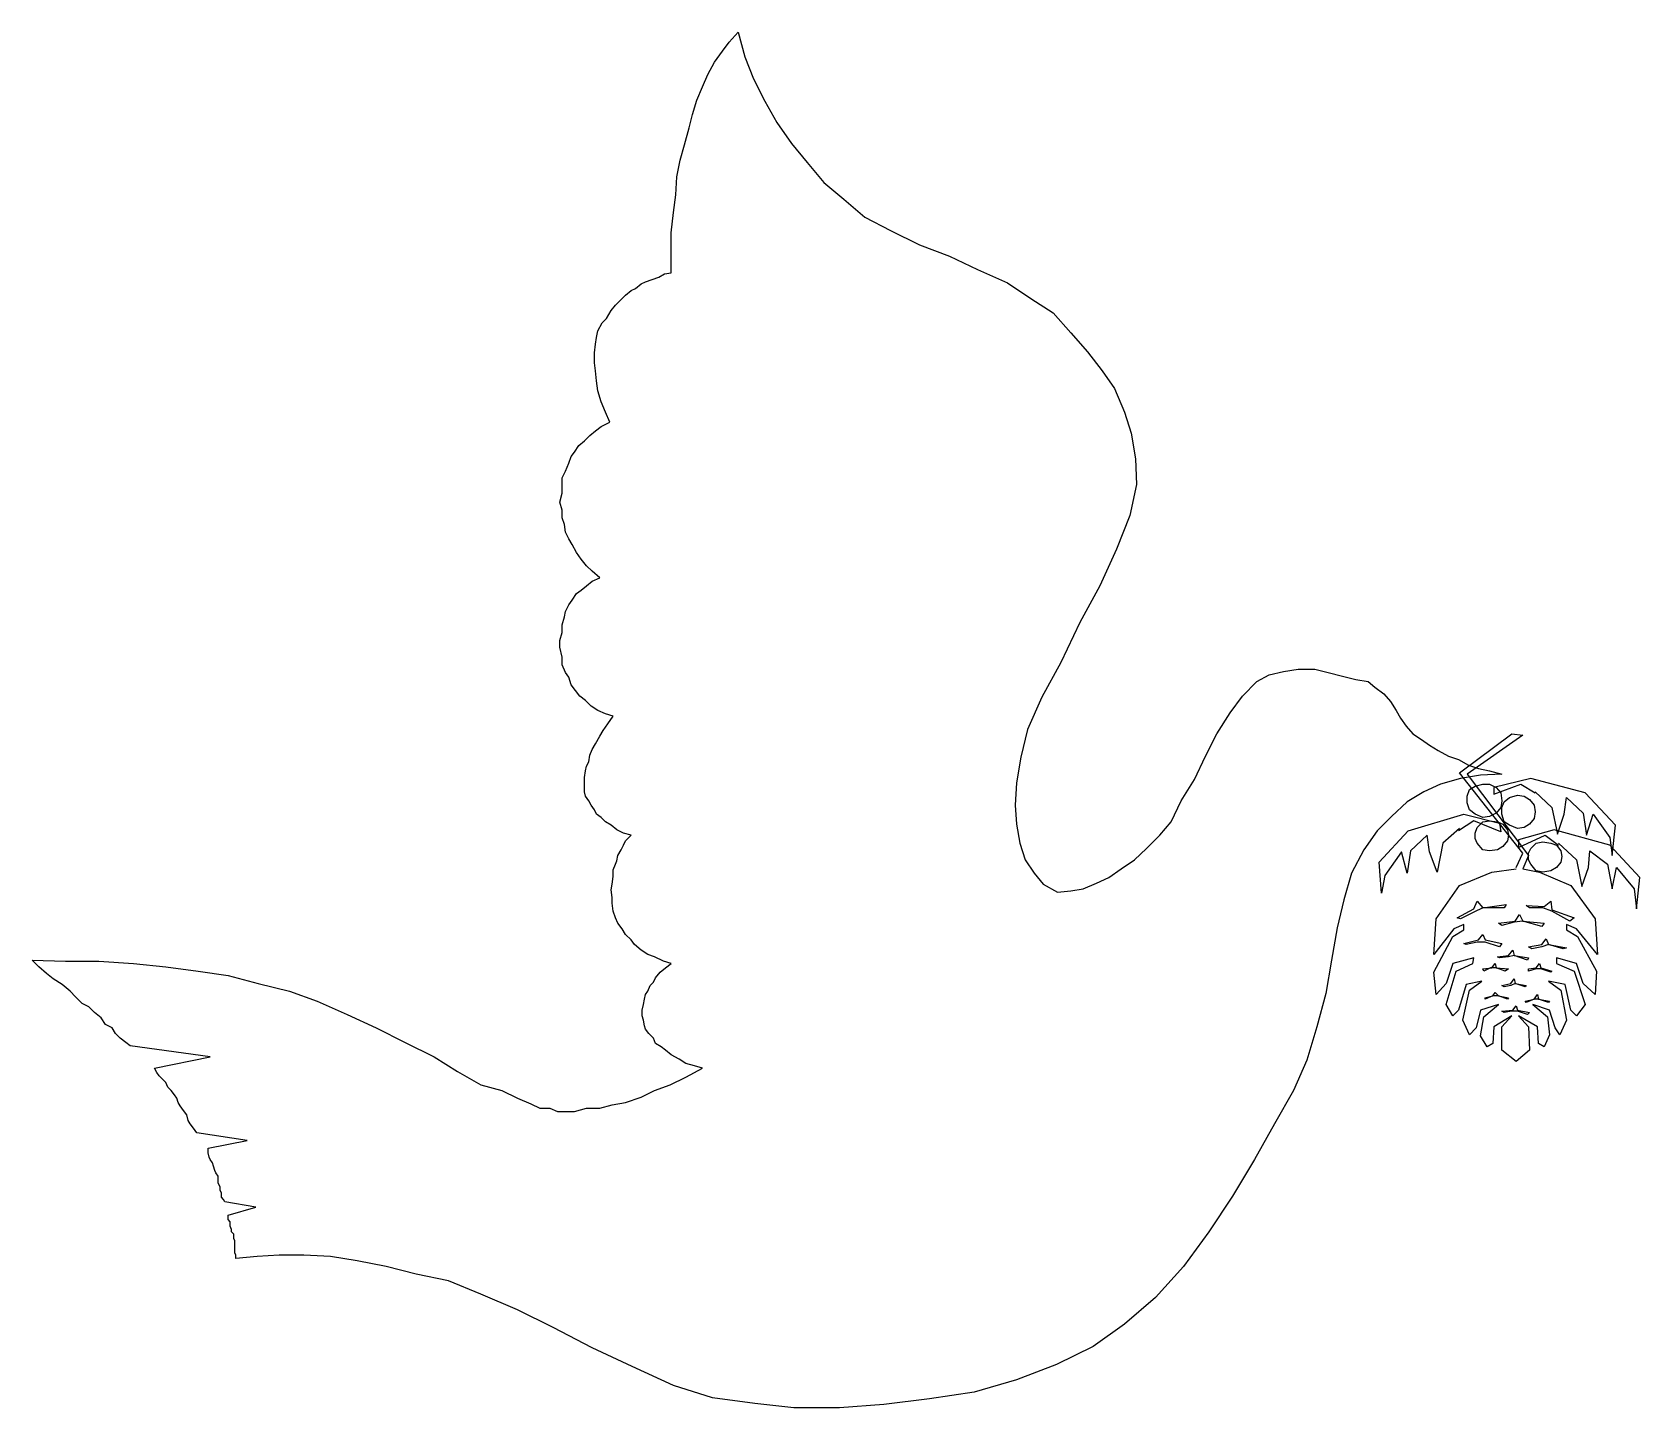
# Model space of a CAD drawing. Extents: x 6.7 to 14.34, y 11.57 to 18.11.
import ezdxf

# ---------------------------------------------------------------- set-up
doc = ezdxf.new("R2010")
doc.units = 0
doc.header["$LTSCALE"] = 0.529101
doc.layers.add('COUCHE1', color=7, linetype='CONTINUOUS')

msp = doc.modelspace()

# ---------------------------------------------------------------- linework, layer by layer
at = {"layer": 'COUCHE1', "linetype": 'CONTINUOUS'}
for points in [[(9.73545, 16.962963), (9.73545, 17.05291), (9.73545, 17.153439), (9.746032, 17.248677), (9.756614, 17.333333), (9.761905, 17.417989), (9.777778, 17.497354), (9.798942, 17.571429), (9.820106, 17.650794), (9.835979, 17.714286), (9.857143, 17.783069), (9.883598, 17.846561), (9.910053, 17.904762), (9.941799, 17.962963), (9.978836, 18.015873), (10.010582, 18.058201), (10.05291, 18.10582)], [(10.05291, 18.10582), (10.084656, 17.989418), (10.126984, 17.883598), (10.179894, 17.777778), (10.238095, 17.677249), (10.306878, 17.57672), (10.380952, 17.486772), (10.460317, 17.391534), (10.555556, 17.312169), (10.656085, 17.227513), (10.777778, 17.164021), (10.915344, 17.095238), (11.058201, 17.042328), (11.190476, 16.978836), (11.333333, 16.915344), (11.444444, 16.84127), (11.550265, 16.772487)], [(9.444444, 16.253968), (9.42328, 16.301587), (9.402116, 16.349206), (9.386243, 16.402116), (9.380952, 16.449735), (9.375661, 16.497354), (9.37037, 16.534392), (9.37037, 16.582011), (9.375661, 16.624339), (9.380952, 16.656085), (9.386243, 16.687831), (9.407407, 16.724868), (9.428571, 16.746032), (9.449735, 16.783069), (9.470899, 16.809524), (9.492063, 16.830688), (9.518519, 16.857143), (9.544974, 16.878307), (9.566138, 16.888889), (9.592593, 16.910053), (9.613757, 16.920635), (9.645503, 16.931217), (9.677249, 16.941799), (9.703704, 16.957672), (9.73545, 16.962963)], [(11.550265, 16.772487), (11.634921, 16.677249), (11.714286, 16.587302), (11.783069, 16.497354), (11.84127, 16.412698), (11.888889, 16.301587), (11.920635, 16.201058), (11.941799, 16.079365), (11.94709, 15.957672)], [(9.396825, 15.513228), (9.359788, 15.544974), (9.333333, 15.571429), (9.306878, 15.603175), (9.285714, 15.634921), (9.26455, 15.671958), (9.248677, 15.698413), (9.232804, 15.730159), (9.227513, 15.767196), (9.216931, 15.798942), (9.216931, 15.835979), (9.206349, 15.873016), (9.216931, 15.915344), (9.216931, 15.94709), (9.216931, 15.989418), (9.232804, 16.021164), (9.248677, 16.058201), (9.259259, 16.089947), (9.275132, 16.111111), (9.296296, 16.142857), (9.322751, 16.164021), (9.349206, 16.190476), (9.375661, 16.21164), (9.402116, 16.232804), (9.444444, 16.253968)], [(11.94709, 15.957672), (11.915344, 15.809524), (11.851852, 15.650794), (11.772487, 15.47619), (11.677249, 15.301587), (11.587302, 15.111111), (11.497354, 14.94709), (11.428571, 14.793651), (11.396825, 14.661376), (11.375661, 14.539683), (11.37037, 14.433862), (11.375661, 14.343915), (11.391534, 14.253968), (11.417989, 14.174603), (11.460317, 14.111111), (11.502646, 14.058201), (11.571429, 14.021164)], [(9.460317, 14.857143), (9.42328, 14.867725), (9.386243, 14.883598), (9.354497, 14.904762), (9.328042, 14.931217), (9.301587, 14.952381), (9.280423, 14.978836), (9.259259, 15.005291), (9.248677, 15.042328), (9.232804, 15.063492), (9.216931, 15.100529), (9.216931, 15.137566), (9.206349, 15.185185), (9.206349, 15.216931), (9.216931, 15.253968), (9.216931, 15.291005), (9.227513, 15.328042), (9.232804, 15.354497), (9.248677, 15.386243), (9.26455, 15.407407), (9.285714, 15.439153), (9.306878, 15.455026), (9.333333, 15.47619), (9.359788, 15.497354), (9.396825, 15.513228)], [(12.518519, 15.021164), (12.57672, 15.05291), (12.645503, 15.068783), (12.714286, 15.079365), (12.793651, 15.079365), (12.857143, 15.063492), (12.925926, 15.047619), (12.989418, 15.031746), (13.047619, 15.021164)], [(11.571429, 14.021164), (11.634921, 14.026455), (11.693122, 14.037037), (11.756614, 14.063492), (11.814815, 14.089947), (11.873016, 14.132275), (11.936508, 14.174603), (11.994709, 14.227513), (12.058201, 14.291005), (12.111111, 14.354497), (12.15873, 14.455026), (12.222222, 14.555556), (12.275132, 14.666667), (12.328042, 14.772487), (12.391534, 14.873016), (12.449735, 14.952381), (12.518519, 15.021164)], [(13.047619, 15.021164), (13.079365, 14.994709), (13.121693, 14.962963), (13.153439, 14.925926), (13.179894, 14.883598), (13.201058, 14.846561), (13.227513, 14.809524), (13.259259, 14.772487), (13.301587, 14.746032), (13.338624, 14.719577), (13.380952, 14.693122), (13.428571, 14.666667), (13.47619, 14.650794), (13.52381, 14.624339), (13.571429, 14.608466), (13.624339, 14.597884), (13.68254, 14.582011)], [(9.544974, 14.291005), (9.507937, 14.301587), (9.47619, 14.31746), (9.449735, 14.338624), (9.42328, 14.354497), (9.402116, 14.375661), (9.380952, 14.391534), (9.37037, 14.412698), (9.354497, 14.433862), (9.343915, 14.455026), (9.328042, 14.47619), (9.322751, 14.497354), (9.322751, 14.518519), (9.322751, 14.539683), (9.322751, 14.566138), (9.328042, 14.597884), (9.333333, 14.619048), (9.343915, 14.640212), (9.349206, 14.671958), (9.359788, 14.698413), (9.375661, 14.724868), (9.396825, 14.761905), (9.412698, 14.78836), (9.433862, 14.820106), (9.460317, 14.857143)], [(13.751323, 14.137566), (13.783069, 14.206349), (13.481481, 14.587302), (13.730159, 14.772487), (13.783069, 14.767196), (13.518519, 14.582011), (13.809524, 14.195767), (13.783069, 14.132275), (13.862434, 14.116402), (14.010582, 14.05291), (14.126984, 13.89418), (14.137566, 13.724868), (14.037037, 13.846561), (13.989418, 13.867725), (13.989418, 13.84127), (14.042328, 13.809524), (14.132275, 13.645503), (14.126984, 13.534392), (14.068783, 13.587302), (14.037037, 13.68254), (13.941799, 13.708995), (13.941799, 13.68254), (14.026455, 13.645503), (14.079365, 13.486772), (14.037037, 13.433862), (14.010582, 13.460317), (13.984127, 13.582011), (13.904762, 13.597884), (13.962963, 13.555556), (13.989418, 13.412698), (13.957672, 13.343915), (13.936508, 13.375661), (13.910053, 13.460317), (13.830688, 13.486772), (13.899471, 13.428571), (13.910053, 13.343915), (13.883598, 13.285714), (13.857143, 13.301587), (13.851852, 13.380952), (13.761905, 13.433862), (13.809524, 13.380952), (13.814815, 13.269841), (13.751323, 13.216931)], [(13.751323, 14.137566), (13.783069, 14.206349), (13.481481, 14.587302), (13.730159, 14.772487), (13.783069, 14.767196), (13.518519, 14.582011), (13.809524, 14.195767), (13.783069, 14.132275), (13.862434, 14.116402), (14.010582, 14.05291), (14.126984, 13.89418), (14.137566, 13.724868), (14.037037, 13.846561), (13.989418, 13.867725), (13.989418, 13.84127), (14.042328, 13.809524), (14.132275, 13.645503), (14.126984, 13.534392), (14.068783, 13.587302), (14.037037, 13.68254), (13.941799, 13.708995), (13.941799, 13.68254), (14.026455, 13.645503), (14.079365, 13.486772), (14.037037, 13.433862), (14.010582, 13.460317), (13.984127, 13.582011), (13.904762, 13.597884), (13.962963, 13.555556), (13.989418, 13.412698), (13.957672, 13.343915), (13.936508, 13.375661), (13.910053, 13.460317), (13.830688, 13.486772), (13.899471, 13.428571), (13.910053, 13.343915), (13.883598, 13.285714), (13.857143, 13.301587), (13.851852, 13.380952), (13.761905, 13.433862), (13.809524, 13.380952), (13.814815, 13.269841), (13.751323, 13.216931)], [(13.751323, 14.137566), (13.783069, 14.206349), (13.481481, 14.587302), (13.730159, 14.772487), (13.783069, 14.767196), (13.518519, 14.582011), (13.809524, 14.195767), (13.783069, 14.132275), (13.862434, 14.116402), (14.010582, 14.05291), (14.126984, 13.89418), (14.137566, 13.724868), (14.037037, 13.846561), (13.989418, 13.867725), (13.989418, 13.84127), (14.042328, 13.809524), (14.132275, 13.645503), (14.126984, 13.534392), (14.068783, 13.587302), (14.037037, 13.68254), (13.941799, 13.708995), (13.941799, 13.68254), (14.026455, 13.645503), (14.079365, 13.486772), (14.037037, 13.433862), (14.010582, 13.460317), (13.984127, 13.582011), (13.904762, 13.597884), (13.962963, 13.555556), (13.989418, 13.412698), (13.957672, 13.343915), (13.936508, 13.375661), (13.910053, 13.460317), (13.830688, 13.486772), (13.899471, 13.428571), (13.910053, 13.343915), (13.883598, 13.285714), (13.857143, 13.301587), (13.851852, 13.380952), (13.761905, 13.433862), (13.809524, 13.380952), (13.814815, 13.269841), (13.751323, 13.216931)], [(13.751323, 14.137566), (13.783069, 14.206349), (13.481481, 14.587302), (13.730159, 14.772487), (13.783069, 14.767196), (13.518519, 14.582011), (13.809524, 14.195767), (13.783069, 14.132275), (13.862434, 14.116402), (14.010582, 14.05291), (14.126984, 13.89418), (14.137566, 13.724868), (14.037037, 13.846561), (13.989418, 13.867725), (13.989418, 13.84127), (14.042328, 13.809524), (14.132275, 13.645503), (14.126984, 13.534392), (14.068783, 13.587302), (14.037037, 13.68254), (13.941799, 13.708995), (13.941799, 13.68254), (14.026455, 13.645503), (14.079365, 13.486772), (14.037037, 13.433862), (14.010582, 13.460317), (13.984127, 13.582011), (13.904762, 13.597884), (13.962963, 13.555556), (13.989418, 13.412698), (13.957672, 13.343915), (13.936508, 13.375661), (13.910053, 13.460317), (13.830688, 13.486772), (13.899471, 13.428571), (13.910053, 13.343915), (13.883598, 13.285714), (13.857143, 13.301587), (13.851852, 13.380952), (13.761905, 13.433862), (13.809524, 13.380952), (13.814815, 13.269841), (13.751323, 13.216931)], [(13.68254, 14.582011), (13.582011, 14.57672), (13.486772, 14.560847), (13.391534, 14.534392), (13.312169, 14.497354), (13.232804, 14.449735), (13.15873, 14.380952), (13.089947, 14.312169), (13.026455, 14.222222), (12.968254, 14.111111), (12.931217, 13.984127), (12.899471, 13.851852), (12.873016, 13.698413), (12.846561, 13.539683), (12.804233, 13.380952), (12.756614, 13.222222), (12.693122, 13.079365)], [(13.68254, 14.455026), (13.677249, 14.42328), (13.656085, 14.396825), (13.624339, 14.380952), (13.592593, 14.375661), (13.555556, 14.391534), (13.529101, 14.412698), (13.518519, 14.444444), (13.518519, 14.47619), (13.529101, 14.507937), (13.555556, 14.52381), (13.592593, 14.534392), (13.624339, 14.534392), (13.656085, 14.518519), (13.677249, 14.492063), (13.68254, 14.455026)], [(13.68254, 14.455026), (13.677249, 14.42328), (13.656085, 14.396825), (13.624339, 14.380952), (13.592593, 14.375661), (13.555556, 14.391534), (13.529101, 14.412698), (13.518519, 14.444444), (13.518519, 14.47619), (13.529101, 14.507937), (13.555556, 14.52381), (13.592593, 14.534392), (13.624339, 14.534392), (13.656085, 14.518519), (13.677249, 14.492063), (13.68254, 14.455026)], [(13.68254, 14.455026), (13.677249, 14.42328), (13.656085, 14.396825), (13.624339, 14.380952), (13.592593, 14.375661), (13.555556, 14.391534), (13.529101, 14.412698), (13.518519, 14.444444), (13.518519, 14.47619), (13.529101, 14.507937), (13.555556, 14.52381), (13.592593, 14.534392), (13.624339, 14.534392), (13.656085, 14.518519), (13.677249, 14.492063), (13.68254, 14.455026)], [(13.68254, 14.455026), (13.677249, 14.42328), (13.656085, 14.396825), (13.624339, 14.380952), (13.592593, 14.375661), (13.555556, 14.391534), (13.529101, 14.412698), (13.518519, 14.444444), (13.518519, 14.47619), (13.529101, 14.507937), (13.555556, 14.52381), (13.592593, 14.534392), (13.624339, 14.534392), (13.656085, 14.518519), (13.677249, 14.492063), (13.68254, 14.455026)], [(13.84127, 14.497354), (13.920635, 14.42328), (13.94709, 14.296296), (13.978836, 14.391534), (13.989418, 14.470899), (14.068783, 14.396825), (14.084656, 14.291005), (14.116402, 14.391534), (14.195767, 14.280423), (14.206349, 14.195767), (14.222222, 14.338624), (14.079365, 14.492063), (13.820106, 14.560847), (13.645503, 14.518519), (13.645503, 14.486772), (13.772487, 14.534392), (13.84127, 14.492063)], [(13.84127, 14.497354), (13.920635, 14.42328), (13.94709, 14.296296), (13.978836, 14.391534), (13.989418, 14.470899), (14.068783, 14.396825), (14.084656, 14.291005), (14.116402, 14.391534), (14.195767, 14.280423), (14.206349, 14.195767), (14.222222, 14.338624), (14.079365, 14.492063), (13.820106, 14.560847), (13.645503, 14.518519), (13.645503, 14.486772), (13.772487, 14.534392), (13.84127, 14.492063)], [(13.84127, 14.497354), (13.920635, 14.42328), (13.94709, 14.296296), (13.978836, 14.391534), (13.989418, 14.470899), (14.068783, 14.396825), (14.084656, 14.291005), (14.116402, 14.391534), (14.195767, 14.280423), (14.206349, 14.195767), (14.222222, 14.338624), (14.079365, 14.492063), (13.820106, 14.560847), (13.645503, 14.518519), (13.645503, 14.486772), (13.772487, 14.534392), (13.84127, 14.492063)], [(13.84127, 14.497354), (13.920635, 14.42328), (13.94709, 14.296296), (13.978836, 14.391534), (13.989418, 14.470899), (14.068783, 14.396825), (14.084656, 14.291005), (14.116402, 14.391534), (14.195767, 14.280423), (14.206349, 14.195767), (14.222222, 14.338624), (14.079365, 14.492063), (13.820106, 14.560847), (13.645503, 14.518519), (13.645503, 14.486772), (13.772487, 14.534392), (13.84127, 14.492063)], [(13.84127, 14.402116), (13.835979, 14.37037), (13.814815, 14.343915), (13.78836, 14.328042), (13.756614, 14.322751), (13.719577, 14.338624), (13.693122, 14.354497), (13.68254, 14.391534), (13.68254, 14.42328), (13.693122, 14.449735), (13.719577, 14.470899), (13.756614, 14.481481), (13.78836, 14.47619), (13.814815, 14.460317), (13.835979, 14.433862), (13.84127, 14.402116)], [(13.84127, 14.402116), (13.835979, 14.37037), (13.814815, 14.343915), (13.78836, 14.328042), (13.756614, 14.322751), (13.719577, 14.338624), (13.693122, 14.354497), (13.68254, 14.391534), (13.68254, 14.42328), (13.693122, 14.449735), (13.719577, 14.470899), (13.756614, 14.481481), (13.78836, 14.47619), (13.814815, 14.460317), (13.835979, 14.433862), (13.84127, 14.402116)], [(13.84127, 14.402116), (13.835979, 14.37037), (13.814815, 14.343915), (13.78836, 14.328042), (13.756614, 14.322751), (13.719577, 14.338624), (13.693122, 14.354497), (13.68254, 14.391534), (13.68254, 14.42328), (13.693122, 14.449735), (13.719577, 14.470899), (13.756614, 14.481481), (13.78836, 14.47619), (13.814815, 14.460317), (13.835979, 14.433862), (13.84127, 14.402116)], [(13.84127, 14.402116), (13.835979, 14.37037), (13.814815, 14.343915), (13.78836, 14.328042), (13.756614, 14.322751), (13.719577, 14.338624), (13.693122, 14.354497), (13.68254, 14.391534), (13.68254, 14.42328), (13.693122, 14.449735), (13.719577, 14.470899), (13.756614, 14.481481), (13.78836, 14.47619), (13.814815, 14.460317), (13.835979, 14.433862), (13.84127, 14.402116)], [(13.481481, 14.322751), (13.402116, 14.253968), (13.375661, 14.116402), (13.338624, 14.21164), (13.328042, 14.291005), (13.248677, 14.216931), (13.232804, 14.111111), (13.206349, 14.21164), (13.126984, 14.100529), (13.111111, 14.015873), (13.100529, 14.164021), (13.238095, 14.312169), (13.502646, 14.391534), (13.671958, 14.349206), (13.677249, 14.306878), (13.550265, 14.359788), (13.47619, 14.312169)], [(13.481481, 14.322751), (13.402116, 14.253968), (13.375661, 14.116402), (13.338624, 14.21164), (13.328042, 14.291005), (13.248677, 14.216931), (13.232804, 14.111111), (13.206349, 14.21164), (13.126984, 14.100529), (13.111111, 14.015873), (13.100529, 14.164021), (13.238095, 14.312169), (13.502646, 14.391534), (13.671958, 14.349206), (13.677249, 14.306878), (13.550265, 14.359788), (13.47619, 14.312169)], [(13.481481, 14.322751), (13.402116, 14.253968), (13.375661, 14.116402), (13.338624, 14.21164), (13.328042, 14.291005), (13.248677, 14.216931), (13.232804, 14.111111), (13.206349, 14.21164), (13.126984, 14.100529), (13.111111, 14.015873), (13.100529, 14.164021), (13.238095, 14.312169), (13.502646, 14.391534), (13.671958, 14.349206), (13.677249, 14.306878), (13.550265, 14.359788), (13.47619, 14.312169)], [(13.481481, 14.322751), (13.402116, 14.253968), (13.375661, 14.116402), (13.338624, 14.21164), (13.328042, 14.291005), (13.248677, 14.216931), (13.232804, 14.111111), (13.206349, 14.21164), (13.126984, 14.100529), (13.111111, 14.015873), (13.100529, 14.164021), (13.238095, 14.312169), (13.502646, 14.391534), (13.671958, 14.349206), (13.677249, 14.306878), (13.550265, 14.359788), (13.47619, 14.312169)], [(9.73545, 13.68254), (9.698413, 13.693122), (9.656085, 13.714286), (9.624339, 13.724868), (9.592593, 13.746032), (9.560847, 13.772487), (9.544974, 13.793651), (9.518519, 13.820106), (9.502646, 13.846561), (9.481481, 13.873016), (9.470899, 13.899471), (9.460317, 13.931217), (9.455026, 13.968254), (9.455026, 13.994709), (9.449735, 14.031746), (9.455026, 14.058201), (9.460317, 14.095238), (9.460317, 14.126984), (9.470899, 14.153439), (9.47619, 14.169312), (9.481481, 14.195767), (9.497354, 14.222222), (9.507937, 14.243386), (9.518519, 14.26455), (9.544974, 14.291005)], [(13.714286, 14.291005), (13.708995, 14.26455), (13.687831, 14.238095), (13.661376, 14.222222), (13.624339, 14.216931), (13.592593, 14.222222), (13.566138, 14.253968), (13.555556, 14.275132), (13.555556, 14.301587), (13.566138, 14.328042), (13.592593, 14.354497), (13.624339, 14.359788), (13.661376, 14.354497), (13.687831, 14.343915), (13.708995, 14.31746), (13.714286, 14.291005)], [(13.714286, 14.291005), (13.708995, 14.26455), (13.687831, 14.238095), (13.661376, 14.222222), (13.624339, 14.216931), (13.592593, 14.222222), (13.566138, 14.253968), (13.555556, 14.275132), (13.555556, 14.301587), (13.566138, 14.328042), (13.592593, 14.354497), (13.624339, 14.359788), (13.661376, 14.354497), (13.687831, 14.343915), (13.708995, 14.31746), (13.714286, 14.291005)], [(13.714286, 14.291005), (13.708995, 14.26455), (13.687831, 14.238095), (13.661376, 14.222222), (13.624339, 14.216931), (13.592593, 14.222222), (13.566138, 14.253968), (13.555556, 14.275132), (13.555556, 14.301587), (13.566138, 14.328042), (13.592593, 14.354497), (13.624339, 14.359788), (13.661376, 14.354497), (13.687831, 14.343915), (13.708995, 14.31746), (13.714286, 14.291005)], [(13.714286, 14.291005), (13.708995, 14.26455), (13.687831, 14.238095), (13.661376, 14.222222), (13.624339, 14.216931), (13.592593, 14.222222), (13.566138, 14.253968), (13.555556, 14.275132), (13.555556, 14.301587), (13.566138, 14.328042), (13.592593, 14.354497), (13.624339, 14.359788), (13.661376, 14.354497), (13.687831, 14.343915), (13.708995, 14.31746), (13.714286, 14.291005)], [(13.952381, 14.253968), (14.037037, 14.174603), (14.063492, 14.047619), (14.095238, 14.137566), (14.100529, 14.216931), (14.185185, 14.153439), (14.206349, 14.037037), (14.227513, 14.137566), (14.312169, 14.037037), (14.322751, 13.941799), (14.338624, 14.089947), (14.195767, 14.243386), (13.931217, 14.31746), (13.761905, 14.269841), (13.761905, 14.232804), (13.888889, 14.291005), (13.952381, 14.243386)], [(13.952381, 14.253968), (14.037037, 14.174603), (14.063492, 14.047619), (14.095238, 14.137566), (14.100529, 14.216931), (14.185185, 14.153439), (14.206349, 14.037037), (14.227513, 14.137566), (14.312169, 14.037037), (14.322751, 13.941799), (14.338624, 14.089947), (14.195767, 14.243386), (13.931217, 14.31746), (13.761905, 14.269841), (13.761905, 14.232804), (13.888889, 14.291005), (13.952381, 14.243386)], [(13.952381, 14.253968), (14.037037, 14.174603), (14.063492, 14.047619), (14.095238, 14.137566), (14.100529, 14.216931), (14.185185, 14.153439), (14.206349, 14.037037), (14.227513, 14.137566), (14.312169, 14.037037), (14.322751, 13.941799), (14.338624, 14.089947), (14.195767, 14.243386), (13.931217, 14.31746), (13.761905, 14.269841), (13.761905, 14.232804), (13.888889, 14.291005), (13.952381, 14.243386)], [(13.952381, 14.253968), (14.037037, 14.174603), (14.063492, 14.047619), (14.095238, 14.137566), (14.100529, 14.216931), (14.185185, 14.153439), (14.206349, 14.037037), (14.227513, 14.137566), (14.312169, 14.037037), (14.322751, 13.941799), (14.338624, 14.089947), (14.195767, 14.243386), (13.931217, 14.31746), (13.761905, 14.269841), (13.761905, 14.232804), (13.888889, 14.291005), (13.952381, 14.243386)], [(13.968254, 14.190476), (13.962963, 14.164021), (13.941799, 14.137566), (13.915344, 14.121693), (13.878307, 14.116402), (13.846561, 14.121693), (13.820106, 14.153439), (13.809524, 14.174603), (13.809524, 14.206349), (13.820106, 14.227513), (13.846561, 14.253968), (13.878307, 14.259259), (13.915344, 14.253968), (13.941799, 14.243386), (13.962963, 14.216931), (13.968254, 14.190476)], [(13.968254, 14.190476), (13.962963, 14.164021), (13.941799, 14.137566), (13.915344, 14.121693), (13.878307, 14.116402), (13.846561, 14.121693), (13.820106, 14.153439), (13.809524, 14.174603), (13.809524, 14.206349), (13.820106, 14.227513), (13.846561, 14.253968), (13.878307, 14.259259), (13.915344, 14.253968), (13.941799, 14.243386), (13.962963, 14.216931), (13.968254, 14.190476)], [(13.968254, 14.190476), (13.962963, 14.164021), (13.941799, 14.137566), (13.915344, 14.121693), (13.878307, 14.116402), (13.846561, 14.121693), (13.820106, 14.153439), (13.809524, 14.174603), (13.809524, 14.206349), (13.820106, 14.227513), (13.846561, 14.253968), (13.878307, 14.259259), (13.915344, 14.253968), (13.941799, 14.243386), (13.962963, 14.216931), (13.968254, 14.190476)], [(13.968254, 14.190476), (13.962963, 14.164021), (13.941799, 14.137566), (13.915344, 14.121693), (13.878307, 14.116402), (13.846561, 14.121693), (13.820106, 14.153439), (13.809524, 14.174603), (13.809524, 14.206349), (13.820106, 14.227513), (13.846561, 14.253968), (13.878307, 14.259259), (13.915344, 14.253968), (13.941799, 14.243386), (13.962963, 14.216931), (13.968254, 14.190476)], [(13.751323, 13.216931), (13.68254, 13.269841), (13.68254, 13.380952), (13.730159, 13.433862), (13.645503, 13.380952), (13.640212, 13.301587), (13.613757, 13.285714), (13.582011, 13.338624), (13.597884, 13.428571), (13.666667, 13.486772), (13.582011, 13.460317), (13.560847, 13.375661), (13.529101, 13.343915), (13.497354, 13.412698), (13.529101, 13.555556), (13.587302, 13.597884), (13.513228, 13.582011), (13.47619, 13.460317), (13.449735, 13.433862), (13.417989, 13.486772), (13.465608, 13.645503), (13.544974, 13.68254), (13.550265, 13.708995), (13.449735, 13.68254), (13.417989, 13.587302), (13.37037, 13.534392), (13.359788, 13.640212), (13.449735, 13.809524), (13.502646, 13.84127), (13.502646, 13.867725), (13.455026, 13.846561), (13.359788, 13.724868), (13.37037, 13.89418), (13.481481, 14.05291), (13.634921, 14.116402), (13.751323, 14.132275)], [(13.751323, 13.216931), (13.68254, 13.269841), (13.68254, 13.380952), (13.730159, 13.433862), (13.645503, 13.380952), (13.640212, 13.301587), (13.613757, 13.285714), (13.582011, 13.338624), (13.597884, 13.428571), (13.666667, 13.486772), (13.582011, 13.460317), (13.560847, 13.375661), (13.529101, 13.343915), (13.497354, 13.412698), (13.529101, 13.555556), (13.587302, 13.597884), (13.513228, 13.582011), (13.47619, 13.460317), (13.449735, 13.433862), (13.417989, 13.486772), (13.465608, 13.645503), (13.544974, 13.68254), (13.550265, 13.708995), (13.449735, 13.68254), (13.417989, 13.587302), (13.37037, 13.534392), (13.359788, 13.640212), (13.449735, 13.809524), (13.502646, 13.84127), (13.502646, 13.867725), (13.455026, 13.846561), (13.359788, 13.724868), (13.37037, 13.89418), (13.481481, 14.05291), (13.634921, 14.116402), (13.751323, 14.132275)], [(13.751323, 13.216931), (13.68254, 13.269841), (13.68254, 13.380952), (13.730159, 13.433862), (13.645503, 13.380952), (13.640212, 13.301587), (13.613757, 13.285714), (13.582011, 13.338624), (13.597884, 13.428571), (13.666667, 13.486772), (13.582011, 13.460317), (13.560847, 13.375661), (13.529101, 13.343915), (13.497354, 13.412698), (13.529101, 13.555556), (13.587302, 13.597884), (13.513228, 13.582011), (13.47619, 13.460317), (13.449735, 13.433862), (13.417989, 13.486772), (13.465608, 13.645503), (13.544974, 13.68254), (13.550265, 13.708995), (13.449735, 13.68254), (13.417989, 13.587302), (13.37037, 13.534392), (13.359788, 13.640212), (13.449735, 13.809524), (13.502646, 13.84127), (13.502646, 13.867725), (13.455026, 13.846561), (13.359788, 13.724868), (13.37037, 13.89418), (13.481481, 14.05291), (13.634921, 14.116402), (13.751323, 14.132275)], [(13.751323, 13.216931), (13.68254, 13.269841), (13.68254, 13.380952), (13.730159, 13.433862), (13.645503, 13.380952), (13.640212, 13.301587), (13.613757, 13.285714), (13.582011, 13.338624), (13.597884, 13.428571), (13.666667, 13.486772), (13.582011, 13.460317), (13.560847, 13.375661), (13.529101, 13.343915), (13.497354, 13.412698), (13.529101, 13.555556), (13.587302, 13.597884), (13.513228, 13.582011), (13.47619, 13.460317), (13.449735, 13.433862), (13.417989, 13.486772), (13.465608, 13.645503), (13.544974, 13.68254), (13.550265, 13.708995), (13.449735, 13.68254), (13.417989, 13.587302), (13.37037, 13.534392), (13.359788, 13.640212), (13.449735, 13.809524), (13.502646, 13.84127), (13.502646, 13.867725), (13.455026, 13.846561), (13.359788, 13.724868), (13.37037, 13.89418), (13.481481, 14.05291), (13.634921, 14.116402), (13.751323, 14.132275)], [(13.470899, 13.899471), (13.550265, 13.941799), (13.566138, 13.978836), (13.592593, 13.94709), (13.703704, 13.962963), (13.693122, 13.94709), (13.592593, 13.94709), (13.550265, 13.925926), (13.486772, 13.89418), (13.470899, 13.899471)], [(13.470899, 13.899471), (13.550265, 13.941799), (13.566138, 13.978836), (13.592593, 13.94709), (13.703704, 13.962963), (13.693122, 13.94709), (13.592593, 13.94709), (13.550265, 13.925926), (13.486772, 13.89418), (13.470899, 13.899471)], [(13.666667, 13.873016), (13.746032, 13.883598), (13.767196, 13.915344), (13.783069, 13.883598), (13.883598, 13.873016), (13.873016, 13.857143), (13.783069, 13.883598), (13.740741, 13.878307), (13.68254, 13.862434), (13.666667, 13.873016)], [(13.666667, 13.873016), (13.746032, 13.883598), (13.767196, 13.915344), (13.783069, 13.883598), (13.883598, 13.873016), (13.873016, 13.857143), (13.783069, 13.883598), (13.740741, 13.878307), (13.68254, 13.862434), (13.666667, 13.873016)], [(13.798942, 13.957672), (13.883598, 13.952381), (13.915344, 13.978836), (13.920635, 13.936508), (14.026455, 13.899471), (14.005291, 13.883598), (13.920635, 13.931217), (13.878307, 13.94709), (13.814815, 13.94709), (13.798942, 13.957672)], [(13.798942, 13.957672), (13.883598, 13.952381), (13.915344, 13.978836), (13.920635, 13.936508), (14.026455, 13.899471), (14.005291, 13.883598), (13.920635, 13.931217), (13.878307, 13.94709), (13.814815, 13.94709), (13.798942, 13.957672)], [(13.502646, 13.777778), (13.571429, 13.793651), (13.592593, 13.820106), (13.603175, 13.793651), (13.68254, 13.777778), (13.671958, 13.761905), (13.603175, 13.783069), (13.566138, 13.783069), (13.513228, 13.772487), (13.502646, 13.777778)], [(13.502646, 13.777778), (13.571429, 13.793651), (13.592593, 13.820106), (13.603175, 13.793651), (13.68254, 13.777778), (13.671958, 13.761905), (13.603175, 13.783069), (13.566138, 13.783069), (13.513228, 13.772487), (13.502646, 13.777778)], [(13.809524, 13.761905), (13.873016, 13.772487), (13.89418, 13.798942), (13.904762, 13.772487), (13.989418, 13.756614), (13.973545, 13.751323), (13.904762, 13.772487), (13.873016, 13.761905), (13.825397, 13.751323), (13.809524, 13.761905)], [(13.809524, 13.761905), (13.873016, 13.772487), (13.89418, 13.798942), (13.904762, 13.772487), (13.989418, 13.756614), (13.973545, 13.751323), (13.904762, 13.772487), (13.873016, 13.761905), (13.825397, 13.751323), (13.809524, 13.761905)], [(7.164021, 13.291005), (7.142857, 13.306878), (7.116402, 13.328042), (7.095238, 13.349206), (7.079365, 13.375661), (7.047619, 13.391534), (7.026455, 13.42328), (6.994709, 13.449735), (6.968254, 13.47619), (6.936508, 13.492063), (6.904762, 13.52381), (6.878307, 13.550265), (6.84127, 13.582011), (6.798942, 13.608466), (6.767196, 13.634921), (6.730159, 13.666667), (6.698413, 13.698413)], [(6.698413, 13.698413), (6.857143, 13.693122), (7.015873, 13.693122), (7.179894, 13.68254), (7.333333, 13.666667), (7.486772, 13.645503), (7.62963, 13.624339), (7.772487, 13.587302), (7.920635, 13.550265), (8.05291, 13.502646), (8.195767, 13.439153), (8.333333, 13.375661), (8.470899, 13.306878), (8.608466, 13.238095), (8.719577, 13.169312), (8.830688, 13.10582), (8.931217, 13.079365)], [(9.883598, 13.185185), (9.846561, 13.195767), (9.804233, 13.206349), (9.772487, 13.227513), (9.73545, 13.248677), (9.708995, 13.269841), (9.687831, 13.285714), (9.661376, 13.301587), (9.650794, 13.328042), (9.62963, 13.349206), (9.613757, 13.37037), (9.608466, 13.386243), (9.603175, 13.412698), (9.597884, 13.433862), (9.597884, 13.460317), (9.603175, 13.486772), (9.608466, 13.513228), (9.613757, 13.534392), (9.624339, 13.550265), (9.634921, 13.57672), (9.650794, 13.592593), (9.661376, 13.613757), (9.68254, 13.640212), (9.708995, 13.661376), (9.73545, 13.68254)], [(13.592593, 13.656085), (13.634921, 13.661376), (13.650794, 13.68254), (13.656085, 13.661376), (13.714286, 13.656085), (13.698413, 13.645503), (13.656085, 13.661376), (13.62963, 13.661376), (13.597884, 13.645503), (13.592593, 13.656085)], [(13.592593, 13.656085), (13.634921, 13.661376), (13.650794, 13.68254), (13.656085, 13.661376), (13.714286, 13.656085), (13.698413, 13.645503), (13.656085, 13.661376), (13.62963, 13.661376), (13.597884, 13.645503), (13.592593, 13.656085)], [(13.661376, 13.714286), (13.714286, 13.719577), (13.73545, 13.746032), (13.740741, 13.719577), (13.809524, 13.708995), (13.804233, 13.698413), (13.740741, 13.719577), (13.714286, 13.714286), (13.671958, 13.708995), (13.661376, 13.714286)], [(13.661376, 13.714286), (13.714286, 13.719577), (13.73545, 13.746032), (13.740741, 13.719577), (13.809524, 13.708995), (13.804233, 13.698413), (13.740741, 13.719577), (13.714286, 13.714286), (13.671958, 13.708995), (13.661376, 13.714286)], [(13.809524, 13.656085), (13.846561, 13.661376), (13.862434, 13.68254), (13.867725, 13.661376), (13.920635, 13.645503), (13.915344, 13.640212), (13.867725, 13.656085), (13.846561, 13.656085), (13.809524, 13.645503), (13.809524, 13.656085)], [(13.809524, 13.656085), (13.846561, 13.661376), (13.862434, 13.68254), (13.867725, 13.661376), (13.920635, 13.645503), (13.915344, 13.640212), (13.867725, 13.656085), (13.846561, 13.656085), (13.809524, 13.645503), (13.809524, 13.656085)], [(13.68254, 13.57672), (13.724868, 13.587302), (13.740741, 13.608466), (13.746032, 13.587302), (13.798942, 13.57672), (13.793651, 13.571429), (13.746032, 13.587302), (13.724868, 13.57672), (13.693122, 13.571429), (13.68254, 13.57672)], [(13.68254, 13.57672), (13.724868, 13.587302), (13.740741, 13.608466), (13.746032, 13.587302), (13.798942, 13.57672), (13.793651, 13.571429), (13.746032, 13.587302), (13.724868, 13.57672), (13.693122, 13.571429), (13.68254, 13.57672)], [(13.603175, 13.518519), (13.640212, 13.529101), (13.650794, 13.544974), (13.666667, 13.529101), (13.714286, 13.518519), (13.708995, 13.513228), (13.666667, 13.529101), (13.640212, 13.529101), (13.603175, 13.513228), (13.603175, 13.518519)], [(13.603175, 13.518519), (13.640212, 13.529101), (13.650794, 13.544974), (13.666667, 13.529101), (13.714286, 13.518519), (13.708995, 13.513228), (13.666667, 13.529101), (13.640212, 13.529101), (13.603175, 13.513228), (13.603175, 13.518519)], [(13.793651, 13.502646), (13.835979, 13.513228), (13.851852, 13.534392), (13.857143, 13.513228), (13.910053, 13.502646), (13.904762, 13.497354), (13.857143, 13.513228), (13.835979, 13.513228), (13.798942, 13.497354), (13.793651, 13.502646)], [(13.793651, 13.502646), (13.835979, 13.513228), (13.851852, 13.534392), (13.857143, 13.513228), (13.910053, 13.502646), (13.904762, 13.497354), (13.857143, 13.513228), (13.835979, 13.513228), (13.798942, 13.497354), (13.793651, 13.502646)], [(13.68254, 13.455026), (13.73545, 13.460317), (13.751323, 13.481481), (13.756614, 13.460317), (13.814815, 13.449735), (13.804233, 13.439153), (13.756614, 13.455026), (13.730159, 13.455026), (13.693122, 13.449735), (13.68254, 13.455026)], [(13.68254, 13.455026), (13.73545, 13.460317), (13.751323, 13.481481), (13.756614, 13.460317), (13.814815, 13.449735), (13.804233, 13.439153), (13.756614, 13.455026), (13.730159, 13.455026), (13.693122, 13.449735), (13.68254, 13.455026)], [(7.280423, 13.185185), (7.544974, 13.238095), (7.164021, 13.291005)], [(7.481481, 12.878307), (7.465608, 12.899471), (7.449735, 12.920635), (7.439153, 12.936508), (7.433862, 12.962963), (7.417989, 12.984127), (7.402116, 13.005291), (7.391534, 13.021164), (7.386243, 13.042328), (7.375661, 13.058201), (7.359788, 13.079365), (7.343915, 13.095238), (7.333333, 13.116402), (7.31746, 13.132275), (7.301587, 13.148148), (7.291005, 13.164021), (7.280423, 13.185185)], [(8.931217, 13.079365), (9.005291, 13.042328), (9.068783, 13.015873), (9.111111, 12.994709), (9.15873, 12.994709), (9.195767, 12.978836), (9.227513, 12.978836), (9.275132, 12.978836), (9.333333, 12.994709), (9.396825, 12.994709), (9.455026, 13.010582), (9.518519, 13.021164), (9.592593, 13.047619), (9.656085, 13.079365), (9.730159, 13.10582), (9.804233, 13.142857), (9.883598, 13.185185)], [(12.693122, 13.079365), (12.603175, 12.920635), (12.507937, 12.751323), (12.402116, 12.57672), (12.291005, 12.407407), (12.169312, 12.243386), (12.037037, 12.095238), (11.888889, 11.968254), (11.740741, 11.862434)], [(7.534392, 12.804233), (7.719577, 12.84127), (7.481481, 12.878307)], [(7.613757, 12.550265), (7.608466, 12.560847), (7.597884, 12.571429), (7.597884, 12.592593), (7.592593, 12.603175), (7.592593, 12.619048), (7.582011, 12.640212), (7.582011, 12.650794), (7.582011, 12.671958), (7.571429, 12.687831), (7.566138, 12.698413), (7.560847, 12.719577), (7.555556, 12.73545), (7.544974, 12.751323), (7.539683, 12.761905), (7.534392, 12.783069), (7.534392, 12.804233)], [(7.62963, 12.486772), (7.761905, 12.52381), (7.613757, 12.550265)], [(7.666667, 12.280423), (7.666667, 12.291005), (7.666667, 12.296296), (7.661376, 12.306878), (7.661376, 12.312169), (7.661376, 12.328042), (7.661376, 12.338624), (7.661376, 12.354497), (7.661376, 12.365079), (7.656085, 12.375661), (7.656085, 12.396825), (7.645503, 12.407407), (7.645503, 12.417989), (7.640212, 12.433862), (7.640212, 12.455026), (7.62963, 12.465608), (7.62963, 12.486772)], [(10.132275, 11.592593), (9.931217, 11.619048), (9.746032, 11.677249), (9.550265, 11.767196), (9.359788, 11.857143), (9.174603, 11.952381), (9.005291, 12.037037), (8.830688, 12.111111), (8.677249, 12.174603), (8.52381, 12.206349), (8.380952, 12.243386), (8.243386, 12.269841), (8.116402, 12.291005), (7.989418, 12.296296), (7.873016, 12.296296), (7.767196, 12.291005), (7.666667, 12.280423)], [(11.740741, 11.862434), (11.566138, 11.777778), (11.375661, 11.703704), (11.174603, 11.645503), (10.962963, 11.613757), (10.746032, 11.587302), (10.534392, 11.571429), (10.31746, 11.571429), (10.132275, 11.592593)]]:
    msp.add_lwpolyline(points, dxfattribs=at)
at = {"layer": 'COUCHE1', "color": 7, "linetype": 'CONTINUOUS'}
for points in [[(13.470899, 13.899471), (13.550265, 13.941799), (13.566138, 13.978836), (13.592593, 13.94709), (13.703704, 13.962963), (13.693122, 13.94709), (13.592593, 13.94709), (13.550265, 13.925926), (13.486772, 13.89418), (13.470899, 13.899471)], [(13.470899, 13.899471), (13.550265, 13.941799), (13.566138, 13.978836), (13.592593, 13.94709), (13.703704, 13.962963), (13.693122, 13.94709), (13.592593, 13.94709), (13.550265, 13.925926), (13.486772, 13.89418), (13.470899, 13.899471)], [(13.666667, 13.873016), (13.746032, 13.883598), (13.767196, 13.915344), (13.783069, 13.883598), (13.883598, 13.873016), (13.873016, 13.857143), (13.783069, 13.883598), (13.740741, 13.878307), (13.68254, 13.862434), (13.666667, 13.873016)], [(13.666667, 13.873016), (13.746032, 13.883598), (13.767196, 13.915344), (13.783069, 13.883598), (13.883598, 13.873016), (13.873016, 13.857143), (13.783069, 13.883598), (13.740741, 13.878307), (13.68254, 13.862434), (13.666667, 13.873016)], [(13.798942, 13.957672), (13.883598, 13.952381), (13.915344, 13.978836), (13.920635, 13.936508), (14.026455, 13.899471), (14.005291, 13.883598), (13.920635, 13.931217), (13.878307, 13.94709), (13.814815, 13.94709), (13.798942, 13.957672)], [(13.798942, 13.957672), (13.883598, 13.952381), (13.915344, 13.978836), (13.920635, 13.936508), (14.026455, 13.899471), (14.005291, 13.883598), (13.920635, 13.931217), (13.878307, 13.94709), (13.814815, 13.94709), (13.798942, 13.957672)], [(13.502646, 13.777778), (13.571429, 13.793651), (13.592593, 13.820106), (13.603175, 13.793651), (13.68254, 13.777778), (13.671958, 13.761905), (13.603175, 13.783069), (13.566138, 13.783069), (13.513228, 13.772487), (13.502646, 13.777778)], [(13.502646, 13.777778), (13.571429, 13.793651), (13.592593, 13.820106), (13.603175, 13.793651), (13.68254, 13.777778), (13.671958, 13.761905), (13.603175, 13.783069), (13.566138, 13.783069), (13.513228, 13.772487), (13.502646, 13.777778)], [(13.809524, 13.761905), (13.873016, 13.772487), (13.89418, 13.798942), (13.904762, 13.772487), (13.989418, 13.756614), (13.973545, 13.751323), (13.904762, 13.772487), (13.873016, 13.761905), (13.825397, 13.751323), (13.809524, 13.761905)], [(13.809524, 13.761905), (13.873016, 13.772487), (13.89418, 13.798942), (13.904762, 13.772487), (13.989418, 13.756614), (13.973545, 13.751323), (13.904762, 13.772487), (13.873016, 13.761905), (13.825397, 13.751323), (13.809524, 13.761905)], [(13.592593, 13.656085), (13.634921, 13.661376), (13.650794, 13.68254), (13.656085, 13.661376), (13.714286, 13.656085), (13.698413, 13.645503), (13.656085, 13.661376), (13.62963, 13.661376), (13.597884, 13.645503), (13.592593, 13.656085)], [(13.592593, 13.656085), (13.634921, 13.661376), (13.650794, 13.68254), (13.656085, 13.661376), (13.714286, 13.656085), (13.698413, 13.645503), (13.656085, 13.661376), (13.62963, 13.661376), (13.597884, 13.645503), (13.592593, 13.656085)], [(13.661376, 13.714286), (13.714286, 13.719577), (13.73545, 13.746032), (13.740741, 13.719577), (13.809524, 13.708995), (13.804233, 13.698413), (13.740741, 13.719577), (13.714286, 13.714286), (13.671958, 13.708995), (13.661376, 13.714286)], [(13.661376, 13.714286), (13.714286, 13.719577), (13.73545, 13.746032), (13.740741, 13.719577), (13.809524, 13.708995), (13.804233, 13.698413), (13.740741, 13.719577), (13.714286, 13.714286), (13.671958, 13.708995), (13.661376, 13.714286)], [(13.809524, 13.656085), (13.846561, 13.661376), (13.862434, 13.68254), (13.867725, 13.661376), (13.920635, 13.645503), (13.915344, 13.640212), (13.867725, 13.656085), (13.846561, 13.656085), (13.809524, 13.645503), (13.809524, 13.656085)], [(13.809524, 13.656085), (13.846561, 13.661376), (13.862434, 13.68254), (13.867725, 13.661376), (13.920635, 13.645503), (13.915344, 13.640212), (13.867725, 13.656085), (13.846561, 13.656085), (13.809524, 13.645503), (13.809524, 13.656085)], [(13.68254, 13.57672), (13.724868, 13.587302), (13.740741, 13.608466), (13.746032, 13.587302), (13.798942, 13.57672), (13.793651, 13.571429), (13.746032, 13.587302), (13.724868, 13.57672), (13.693122, 13.571429), (13.68254, 13.57672)], [(13.68254, 13.57672), (13.724868, 13.587302), (13.740741, 13.608466), (13.746032, 13.587302), (13.798942, 13.57672), (13.793651, 13.571429), (13.746032, 13.587302), (13.724868, 13.57672), (13.693122, 13.571429), (13.68254, 13.57672)], [(13.603175, 13.518519), (13.640212, 13.529101), (13.650794, 13.544974), (13.666667, 13.529101), (13.714286, 13.518519), (13.708995, 13.513228), (13.666667, 13.529101), (13.640212, 13.529101), (13.603175, 13.513228), (13.603175, 13.518519)], [(13.603175, 13.518519), (13.640212, 13.529101), (13.650794, 13.544974), (13.666667, 13.529101), (13.714286, 13.518519), (13.708995, 13.513228), (13.666667, 13.529101), (13.640212, 13.529101), (13.603175, 13.513228), (13.603175, 13.518519)], [(13.793651, 13.502646), (13.835979, 13.513228), (13.851852, 13.534392), (13.857143, 13.513228), (13.910053, 13.502646), (13.904762, 13.497354), (13.857143, 13.513228), (13.835979, 13.513228), (13.798942, 13.497354), (13.793651, 13.502646)], [(13.793651, 13.502646), (13.835979, 13.513228), (13.851852, 13.534392), (13.857143, 13.513228), (13.910053, 13.502646), (13.904762, 13.497354), (13.857143, 13.513228), (13.835979, 13.513228), (13.798942, 13.497354), (13.793651, 13.502646)], [(13.68254, 13.455026), (13.73545, 13.460317), (13.751323, 13.481481), (13.756614, 13.460317), (13.814815, 13.449735), (13.804233, 13.439153), (13.756614, 13.455026), (13.730159, 13.455026), (13.693122, 13.449735), (13.68254, 13.455026)], [(13.68254, 13.455026), (13.73545, 13.460317), (13.751323, 13.481481), (13.756614, 13.460317), (13.814815, 13.449735), (13.804233, 13.439153), (13.756614, 13.455026), (13.730159, 13.455026), (13.693122, 13.449735), (13.68254, 13.455026)]]:
    msp.add_lwpolyline(points, dxfattribs=at)

doc.saveas('drawing.dxf')
